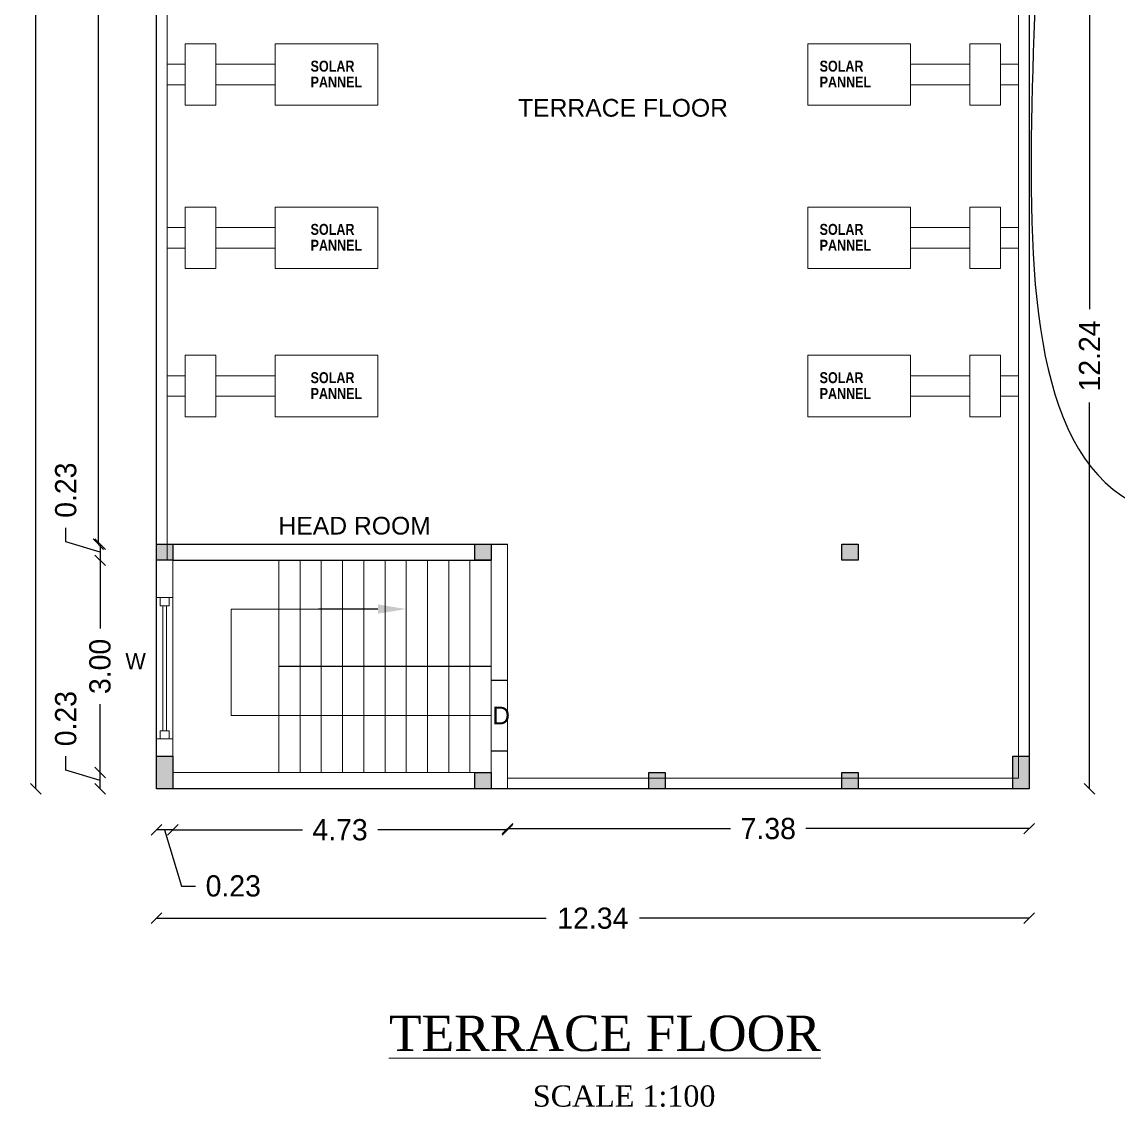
# Model space of a CAD drawing. Header units: metres. Extents: x -1559842 to -1559684, y 41615 to 41715.
# Drawn here: x -1559805.82 to -1559790.32, y 41616.26 to 41631.61 of the extents above; entities that cross this region are included whole.
import ezdxf
from ezdxf import colors
from ezdxf.entities.mleader import LeaderData, LeaderLine
from ezdxf.math import Vec2, Vec3

# ---------------------------------------------------------------- set-up
doc = ezdxf.new("R2010")
doc.units = ezdxf.units.M
doc.header["$LTSCALE"] = 750
doc.header["$MEASUREMENT"] = 0
doc.header["$PDMODE"] = 35
doc.header["$PDSIZE"] = 50
doc.layers.get('0').update_dxf_attribs({"lineweight": 5})
doc.layers.get('Defpoints').update_dxf_attribs({"lineweight": 0})
doc.layers.add('BLK_1_FLR_4_ROOF_AREA', color=5, linetype='Continuous')
doc.styles.add('2', font='swisscb.ttf', dxfattribs={"height": 1.1})
doc.styles.add('MSV', font='swissck.ttf', dxfattribs={"height": 0.3})
doc.styles.get("Standard").update_dxf_attribs({"font": 'arial.ttf'})
doc.styles.add('sunahari', font='framd.ttf', dxfattribs={"height": 0.3})
doc.dimstyles.new('CIVIL Mt.', dxfattribs={"dimscale": 0, "dimtxt": 0.2, "dimasz": 0.15, "dimexe": 0.18, "dimexo": 0.0625, "dimgap": 0.1, "dimtad": 0, "dimzin": 0, "dimdsep": 46, "dimtxsty": 'sunahari', "dimblk": 'OBLIQUE', "dimcen": 0.09, "dimse1": 1, "dimse2": 1, "dimclrd": 253, "dimclrt": 4, "dimadec": 0, "dimazin": 0, "dimtfac": 1, "dimtofl": 0, "dimtmove": 1, "dimatfit": 3, "dimfxl": 0, "dimfrac": 2, "dimtolj": 1, "dimtzin": 0, "dimarcsym": 0})

# ---------------------------------------------------------------- blocks, each defined once
blk = doc.blocks.new('_Oblique')
at = {"color": 0, "linetype": 'ByBlock', "lineweight": -2}
blk.add_line((-0.5, -0.5), (0.5, 0.5), dxfattribs=at)
blk = doc.blocks.new('*D493')
at = {"color": 253, "lineweight": -2}
for p, q in [((-1559805.198, 41621.024), (-1559805.198, 41621.224)), ((-1559804.714, 41620.878), (-1559805.198, 41621.024)), ((-1559804.714, 41620.763), (-1559804.714, 41620.993))]:
    blk.add_line(p, q, dxfattribs=at)
at = {"layer": 'Defpoints', "color": 0}
for p in [(-1559804.714, 41620.993), (-1559803.686, 41620.993), (-1559803.916, 41620.763)]:
    blk.add_point(p, dxfattribs=at)
at = {"color": 253, "lineweight": -2, "xscale": 0.15, "yscale": 0.15, "zscale": 0.15}
for p, rotation in [((-1559804.714, 41620.993), 90), ((-1559804.714, 41620.763), 270)]:
    blk.add_blockref('_Oblique', p, dxfattribs=dict(at, rotation=rotation))
at = {"color": 4, "lineweight": -3, "insert": (-1559805.198, 41621.755), "char_height": 0.3, "attachment_point": 5, "rotation": 90, "style": 'sunahari'}
blk.add_mtext('\\A1;0.23', dxfattribs=at)
blk = doc.blocks.new('*D494')
at = {"color": 253, "lineweight": -2}
for p, q in [((-1559804.714, 41623.993), (-1559804.714, 41623.03)), ((-1559804.714, 41620.993), (-1559804.714, 41621.957))]:
    blk.add_line(p, q, dxfattribs=at)
at = {"layer": 'Defpoints', "color": 0}
for p in [(-1559803.686, 41623.993), (-1559804.714, 41620.993), (-1559803.686, 41620.993)]:
    blk.add_point(p, dxfattribs=at)
at = {"color": 253, "lineweight": -2, "xscale": 0.15, "yscale": 0.15, "zscale": 0.15}
for p, rotation in [((-1559804.714, 41623.993), 90), ((-1559804.714, 41620.993), 270)]:
    blk.add_blockref('_Oblique', p, dxfattribs=dict(at, rotation=rotation))
at = {"color": 4, "lineweight": -3, "insert": (-1559804.714, 41622.493), "char_height": 0.3, "attachment_point": 5, "rotation": 90, "style": 'sunahari'}
blk.add_mtext('\\A1;3.00', dxfattribs=at)
blk = doc.blocks.new('*D495')
at = {"color": 253, "lineweight": -2}
for p, q in [((-1559805.198, 41624.254), (-1559805.198, 41624.454)), ((-1559804.714, 41624.108), (-1559805.198, 41624.254)), ((-1559804.714, 41624.223), (-1559804.714, 41623.993))]:
    blk.add_line(p, q, dxfattribs=at)
at = {"layer": 'Defpoints', "color": 0}
for p in [(-1559803.686, 41624.223), (-1559804.714, 41623.993), (-1559803.686, 41623.993)]:
    blk.add_point(p, dxfattribs=at)
at = {"color": 253, "lineweight": -2, "xscale": 0.15, "yscale": 0.15, "zscale": 0.15}
for p, rotation in [((-1559804.714, 41624.223), 90), ((-1559804.714, 41623.993), 270)]:
    blk.add_blockref('_Oblique', p, dxfattribs=dict(at, rotation=rotation))
at = {"color": 4, "lineweight": -3, "insert": (-1559805.198, 41624.985), "char_height": 0.3, "attachment_point": 5, "rotation": 90, "style": 'sunahari'}
blk.add_mtext('\\A1;0.23', dxfattribs=at)
blk = doc.blocks.new('*D396')
at = {"color": 253, "lineweight": -2}
for p, q in [((-1559805.622, 41645.243), (-1559805.622, 41633.67)), ((-1559805.622, 41620.763), (-1559805.622, 41632.337))]:
    blk.add_line(p, q, dxfattribs=at)
at = {"layer": 'Defpoints', "color": 0}
for p in [(-1559805.622, 41645.243), (-1559803.608, 41645.243), (-1559803.608, 41620.763)]:
    blk.add_point(p, dxfattribs=at)
at = {"color": 253, "lineweight": -2, "xscale": 0.15, "yscale": 0.15, "zscale": 0.15}
for p, rotation in [((-1559805.622, 41645.243), 90), ((-1559805.622, 41620.763), 270)]:
    blk.add_blockref('_Oblique', p, dxfattribs=dict(at, rotation=rotation))
at = {"color": 4, "lineweight": -3, "insert": (-1559805.622, 41633.003), "char_height": 0.3, "attachment_point": 5, "rotation": 90, "style": 'sunahari'}
blk.add_mtext('\\A1;24.48', dxfattribs=at)
blk = doc.blocks.new('*D496')
at = {"color": 253, "lineweight": -2}
for p, q in [((-1559803.686, 41620.182), (-1559803.916, 41620.182)), ((-1559803.801, 41620.182), (-1559803.563, 41619.388)), ((-1559803.563, 41619.388), (-1559803.363, 41619.388))]:
    blk.add_line(p, q, dxfattribs=at)
at = {"layer": 'Defpoints', "color": 0}
for p in [(-1559803.686, 41620.993), (-1559803.916, 41620.763), (-1559803.916, 41620.182)]:
    blk.add_point(p, dxfattribs=at)
at = {"color": 253, "lineweight": -2, "xscale": 0.15, "yscale": 0.15, "zscale": 0.15, "rotation": 180}
blk.add_blockref('_Oblique', (-1559803.916, 41620.182), dxfattribs=at)
at = {"color": 253, "lineweight": -2, "xscale": 0.15, "yscale": 0.15, "zscale": 0.15}
blk.add_blockref('_Oblique', (-1559803.686, 41620.182), dxfattribs=at)
at = {"color": 4, "lineweight": -3, "insert": (-1559802.831, 41619.388), "char_height": 0.3, "attachment_point": 5, "style": 'sunahari'}
blk.add_mtext('\\A1;0.23', dxfattribs=at)
blk = doc.blocks.new('*D497')
at = {"color": 253, "lineweight": -2}
for p, q in [((-1559803.686, 41620.182), (-1559801.853, 41620.182)), ((-1559798.956, 41620.182), (-1559800.789, 41620.182))]:
    blk.add_line(p, q, dxfattribs=at)
at = {"layer": 'Defpoints', "color": 0}
for p in [(-1559803.686, 41620.993), (-1559798.956, 41620.993), (-1559798.956, 41620.182)]:
    blk.add_point(p, dxfattribs=at)
at = {"color": 253, "lineweight": -2, "xscale": 0.15, "yscale": 0.15, "zscale": 0.15, "rotation": 180}
blk.add_blockref('_Oblique', (-1559803.686, 41620.182), dxfattribs=at)
at = {"color": 253, "lineweight": -2, "xscale": 0.15, "yscale": 0.15, "zscale": 0.15}
blk.add_blockref('_Oblique', (-1559798.956, 41620.182), dxfattribs=at)
at = {"color": 4, "lineweight": -3, "insert": (-1559801.321, 41620.182), "char_height": 0.3, "attachment_point": 5, "style": 'sunahari'}
blk.add_mtext('\\A1;4.73', dxfattribs=at)
blk = doc.blocks.new('*D498')
at = {"color": 253, "lineweight": -2}
for p, q in [((-1559803.916, 41618.932), (-1559798.407, 41618.932)), ((-1559791.58, 41618.932), (-1559797.089, 41618.932))]:
    blk.add_line(p, q, dxfattribs=at)
at = {"layer": 'Defpoints', "color": 0}
for p in [(-1559803.916, 41620.763), (-1559791.58, 41620.763), (-1559791.58, 41618.932)]:
    blk.add_point(p, dxfattribs=at)
at = {"color": 253, "lineweight": -2, "xscale": 0.15, "yscale": 0.15, "zscale": 0.15, "rotation": 180}
blk.add_blockref('_Oblique', (-1559803.916, 41618.932), dxfattribs=at)
at = {"color": 253, "lineweight": -2, "xscale": 0.15, "yscale": 0.15, "zscale": 0.15}
blk.add_blockref('_Oblique', (-1559791.58, 41618.932), dxfattribs=at)
at = {"color": 4, "lineweight": -3, "insert": (-1559797.748, 41618.932), "char_height": 0.3, "attachment_point": 5, "style": 'sunahari'}
blk.add_mtext('\\A1;12.34', dxfattribs=at)
blk = doc.blocks.new('*D397')
at = {"color": 253, "lineweight": -2}
for p, q in [((-1559790.727, 41633.003), (-1559790.727, 41627.543)), ((-1559790.727, 41620.763), (-1559790.727, 41626.224))]:
    blk.add_line(p, q, dxfattribs=at)
at = {"layer": 'Defpoints', "color": 0}
for p in [(-1559791.81, 41633.003), (-1559790.727, 41633.003), (-1559791.81, 41620.763)]:
    blk.add_point(p, dxfattribs=at)
at = {"color": 253, "lineweight": -2, "xscale": 0.15, "yscale": 0.15, "zscale": 0.15}
for p, rotation in [((-1559790.727, 41633.003), 90), ((-1559790.727, 41620.763), 270)]:
    blk.add_blockref('_Oblique', p, dxfattribs=dict(at, rotation=rotation))
at = {"color": 4, "lineweight": -3, "insert": (-1559790.727, 41626.883), "char_height": 0.3, "attachment_point": 5, "rotation": 90, "style": 'sunahari'}
blk.add_mtext('\\A1;12.24', dxfattribs=at)
blk = doc.blocks.new('*D502')
at = {"color": 253, "lineweight": -2}
for p, q in [((-1559789.561, 41645.243), (-1559789.561, 41633.67)), ((-1559789.561, 41620.763), (-1559789.561, 41632.337))]:
    blk.add_line(p, q, dxfattribs=at)
at = {"layer": 'Defpoints', "color": 0}
for p in [(-1559791.58, 41645.243), (-1559789.561, 41645.243), (-1559791.58, 41620.763)]:
    blk.add_point(p, dxfattribs=at)
at = {"color": 253, "lineweight": -2, "xscale": 0.15, "yscale": 0.15, "zscale": 0.15}
for p, rotation in [((-1559789.561, 41645.243), 90), ((-1559789.561, 41620.763), 270)]:
    blk.add_blockref('_Oblique', p, dxfattribs=dict(at, rotation=rotation))
at = {"color": 4, "lineweight": -3, "insert": (-1559789.561, 41633.003), "char_height": 0.3, "attachment_point": 5, "rotation": 90, "style": 'sunahari'}
blk.add_mtext('\\A1;24.48', dxfattribs=at)
blk = doc.blocks.new('*D503')
at = {"color": 253, "lineweight": -2}
for p, q in [((-1559804.738, 41645.243), (-1559804.738, 41635.394)), ((-1559804.738, 41624.223), (-1559804.738, 41634.072))]:
    blk.add_line(p, q, dxfattribs=at)
at = {"layer": 'Defpoints', "color": 0}
for p in [(-1559804.738, 41645.243), (-1559803.916, 41645.243), (-1559803.916, 41624.223)]:
    blk.add_point(p, dxfattribs=at)
at = {"color": 253, "lineweight": -2, "xscale": 0.15, "yscale": 0.15, "zscale": 0.15}
for p, rotation in [((-1559804.738, 41645.243), 90), ((-1559804.738, 41624.223), 270)]:
    blk.add_blockref('_Oblique', p, dxfattribs=dict(at, rotation=rotation))
at = {"color": 4, "lineweight": -3, "insert": (-1559804.738, 41634.733), "char_height": 0.3, "attachment_point": 5, "rotation": 90, "style": 'sunahari'}
blk.add_mtext('\\A1;21.02', dxfattribs=at)
blk = doc.blocks.new('*D504')
at = {"color": 253, "lineweight": -2}
for p, q in [((-1559798.956, 41620.199), (-1559795.8, 41620.199)), ((-1559791.58, 41620.199), (-1559794.736, 41620.199))]:
    blk.add_line(p, q, dxfattribs=at)
at = {"layer": 'Defpoints', "color": 0}
for p in [(-1559798.956, 41620.763), (-1559791.58, 41620.763), (-1559791.58, 41620.199)]:
    blk.add_point(p, dxfattribs=at)
at = {"color": 253, "lineweight": -2, "xscale": 0.15, "yscale": 0.15, "zscale": 0.15, "rotation": 180}
blk.add_blockref('_Oblique', (-1559798.956, 41620.199), dxfattribs=at)
at = {"color": 253, "lineweight": -2, "xscale": 0.15, "yscale": 0.15, "zscale": 0.15}
blk.add_blockref('_Oblique', (-1559791.58, 41620.199), dxfattribs=at)
at = {"color": 4, "lineweight": -3, "insert": (-1559795.268, 41620.199), "char_height": 0.3, "attachment_point": 5, "style": 'sunahari'}
blk.add_mtext('\\A1;7.38', dxfattribs=at)

msp = doc.modelspace()

# ---------------------------------------------------------------- hatches: boundary and pattern name
at = {"lineweight": -3}
h = msp.add_hatch(color=6, dxfattribs=at)
h.dxf.hatch_style = 1
h.paths.add_polyline_path([(-1559803.68607, 41624.22331), (-1559803.91607, 41624.22331), (-1559803.91607, 41623.99331), (-1559803.68607, 41623.99331)])
h = msp.add_hatch(color=6, dxfattribs=at)
h.dxf.hatch_style = 1
h.paths.add_polyline_path([(-1559799.18607, 41624.22331), (-1559799.41607, 41624.22331), (-1559799.41607, 41623.99331), (-1559799.18607, 41623.99331)])
h = msp.add_hatch(color=6, dxfattribs=at)
h.dxf.hatch_style = 1
h.paths.add_polyline_path([(-1559793.99607, 41624.22331), (-1559794.22607, 41624.22331), (-1559794.22607, 41623.99331), (-1559793.99607, 41623.99331)])
h = msp.add_hatch(color=6, dxfattribs=at)
h.dxf.hatch_style = 1
h.paths.add_polyline_path([(-1559803.68607, 41621.22331), (-1559803.91607, 41621.22331), (-1559803.91607, 41620.76331), (-1559803.68607, 41620.76331)])
h = msp.add_hatch(color=6, dxfattribs=at)
h.dxf.hatch_style = 1
h.paths.add_polyline_path([(-1559791.58007, 41621.22331), (-1559791.81007, 41621.22331), (-1559791.81007, 41620.76331), (-1559791.58007, 41620.76331)])
h = msp.add_hatch(color=6, dxfattribs=at)
h.dxf.hatch_style = 1
h.paths.add_polyline_path([(-1559799.18607, 41620.99331), (-1559799.41607, 41620.99331), (-1559799.41607, 41620.76331), (-1559799.18607, 41620.76331)])
h = msp.add_hatch(color=6, dxfattribs=at)
h.dxf.hatch_style = 1
h.paths.add_polyline_path([(-1559796.72607, 41620.99331), (-1559796.95607, 41620.99331), (-1559796.95607, 41620.76331), (-1559796.72607, 41620.76331)])
h = msp.add_hatch(color=6, dxfattribs=at)
h.dxf.hatch_style = 1
h.paths.add_polyline_path([(-1559793.99607, 41620.99331), (-1559794.22607, 41620.99331), (-1559794.22607, 41620.76331), (-1559793.99607, 41620.76331)])

# ---------------------------------------------------------------- linework, layer by layer
at = {"color": 7, "ltscale": 0.05}
for p, q in [((-1559803.5108, 41630.42691), (-1559803.5108, 41631.2966)), ((-1559803.07596, 41631.2966), (-1559803.5108, 41631.2966)), ((-1559803.07596, 41631.2966), (-1559803.07596, 41630.42691)), ((-1559792.42018, 41631.2966), (-1559792.42018, 41630.42691)), ((-1559792.42018, 41631.2966), (-1559791.98533, 41631.2966)), ((-1559791.98533, 41630.42691), (-1559791.98533, 41631.2966)), ((-1559803.5108, 41631.0067), (-1559803.76607, 41631.0067)), ((-1559803.76607, 41631.0067), (-1559803.76607, 41630.71681)), ((-1559802.23754, 41631.0067), (-1559803.07596, 41631.0067)), ((-1559793.2586, 41631.0067), (-1559792.42018, 41631.0067)), ((-1559791.98533, 41631.0067), (-1559791.73007, 41631.0067)), ((-1559803.5108, 41630.71681), (-1559803.76607, 41630.71681)), ((-1559802.23754, 41630.71681), (-1559803.07596, 41630.71681)), ((-1559793.2586, 41630.71681), (-1559792.42018, 41630.71681)), ((-1559791.98533, 41630.71681), (-1559791.73007, 41630.71681)), ((-1559803.07596, 41630.42691), (-1559803.5108, 41630.42691)), ((-1559792.42018, 41630.42691), (-1559791.98533, 41630.42691)), ((-1559803.5108, 41628.11893), (-1559803.5108, 41628.98862)), ((-1559803.07596, 41628.98862), (-1559803.5108, 41628.98862)), ((-1559803.07596, 41628.98862), (-1559803.07596, 41628.11893)), ((-1559792.42018, 41628.98862), (-1559792.42018, 41628.11893)), ((-1559792.42018, 41628.98862), (-1559791.98533, 41628.98862)), ((-1559791.98533, 41628.11893), (-1559791.98533, 41628.98862)), ((-1559803.5108, 41628.69872), (-1559803.76607, 41628.69872)), ((-1559803.76607, 41628.69872), (-1559803.76607, 41628.40883)), ((-1559802.23754, 41628.69872), (-1559803.07596, 41628.69872)), ((-1559793.2586, 41628.69872), (-1559792.42018, 41628.69872)), ((-1559791.98533, 41628.69872), (-1559791.73007, 41628.69872)), ((-1559803.5108, 41628.40883), (-1559803.76607, 41628.40883)), ((-1559802.23754, 41628.40883), (-1559803.07596, 41628.40883)), ((-1559793.2586, 41628.40883), (-1559792.42018, 41628.40883)), ((-1559791.98533, 41628.40883), (-1559791.73007, 41628.40883)), ((-1559803.07596, 41628.11893), (-1559803.5108, 41628.11893)), ((-1559792.42018, 41628.11893), (-1559791.98533, 41628.11893)), ((-1559803.5108, 41626.02239), (-1559803.5108, 41626.89207)), ((-1559803.07596, 41626.89207), (-1559803.5108, 41626.89207)), ((-1559803.07596, 41626.89207), (-1559803.07596, 41626.02239)), ((-1559792.42018, 41626.89207), (-1559792.42018, 41626.02239)), ((-1559792.42018, 41626.89207), (-1559791.98533, 41626.89207)), ((-1559791.98533, 41626.02239), (-1559791.98533, 41626.89207)), ((-1559803.5108, 41626.60218), (-1559803.76607, 41626.60218)), ((-1559803.76607, 41626.60218), (-1559803.76607, 41626.31228)), ((-1559802.23754, 41626.60218), (-1559803.07596, 41626.60218)), ((-1559793.2586, 41626.60218), (-1559792.42018, 41626.60218)), ((-1559791.98533, 41626.60218), (-1559791.73007, 41626.60218)), ((-1559803.5108, 41626.31228), (-1559803.76607, 41626.31228)), ((-1559802.23754, 41626.31228), (-1559803.07596, 41626.31228)), ((-1559793.2586, 41626.31228), (-1559792.42018, 41626.31228)), ((-1559791.98533, 41626.31228), (-1559791.73007, 41626.31228)), ((-1559803.07596, 41626.02239), (-1559803.5108, 41626.02239)), ((-1559792.42018, 41626.02239), (-1559791.98533, 41626.02239))]:
    msp.add_line(p, q, dxfattribs=at)
at = {"color": 7, "ltscale": 0.25}
for p, q in [((-1559799.18607, 41624.22331), (-1559803.68607, 41624.22331)), ((-1559799.18607, 41624.22331), (-1559799.18607, 41620.99331)), ((-1559798.95607, 41624.22331), (-1559798.95607, 41620.76331)), ((-1559799.18607, 41623.99331), (-1559803.68607, 41623.99331)), ((-1559803.68607, 41620.99331), (-1559803.68607, 41623.99331)), ((-1559802.18607, 41623.99331), (-1559802.18607, 41620.99331)), ((-1559801.88607, 41623.99331), (-1559801.88607, 41620.99331)), ((-1559801.58607, 41623.99331), (-1559801.58607, 41620.99331)), ((-1559801.28607, 41623.99331), (-1559801.28607, 41620.99331)), ((-1559800.98607, 41623.99331), (-1559800.98607, 41620.99331)), ((-1559800.68607, 41623.99331), (-1559800.68607, 41620.99331)), ((-1559800.38607, 41623.99331), (-1559800.38607, 41620.99331)), ((-1559800.08607, 41623.99331), (-1559800.08607, 41620.99331)), ((-1559799.78607, 41623.99331), (-1559799.78607, 41620.99331)), ((-1559799.48607, 41623.99331), (-1559799.48607, 41620.99331)), ((-1559799.18607, 41620.99331), (-1559803.68607, 41620.99331))]:
    msp.add_line(p, q, dxfattribs=at)
at = {"color": 7, "lineweight": -3}
for p, q in [((-1559803.68607, 41624.22331), (-1559798.95607, 41624.22331)), ((-1559803.68607, 41623.99331), (-1559799.18607, 41623.99331)), ((-1559799.18607, 41622.49331), (-1559802.18607, 41622.49331)), ((-1559799.18607, 41622.29816), (-1559798.95607, 41622.29816)), ((-1559799.18607, 41621.29816), (-1559798.95607, 41621.29816))]:
    msp.add_line(p, q, dxfattribs=at)
at = {"color": 7}
for p, q in [((-1559803.91607, 41623.46767), (-1559803.68607, 41623.46767)), ((-1559803.68607, 41623.46767), (-1559803.91607, 41623.46767)), ((-1559803.91607, 41621.46767), (-1559803.68607, 41621.46767))]:
    msp.add_line(p, q, dxfattribs=at)
at = {"color": 7, "linetype": 'ByBlock'}
for p, q in [((-1559803.82662, 41623.3518), (-1559803.82662, 41621.58353)), ((-1559803.77551, 41623.3518), (-1559803.77551, 41621.58353))]:
    msp.add_line(p, q, dxfattribs=at)
at = {"color": 7, "ltscale": 0.25}
msp.add_lwpolyline([(-1559803.91607, 41645.24331), (-1559791.58007, 41645.24331), (-1559791.58007, 41620.76331), (-1559803.91607, 41620.76331)], close=True, dxfattribs=at)
for points in [[(-1559803.76607, 41623.99331), (-1559803.76607, 41645.09331), (-1559791.73007, 41645.09331), (-1559791.73007, 41636.23331)], [(-1559791.73007, 41633.23331), (-1559791.73007, 41620.91331), (-1559798.95607, 41620.91331)], [(-1559799.18607, 41621.79816), (-1559802.85851, 41621.79816), (-1559802.85851, 41623.30419), (-1559801.62712, 41623.30419)]]:
    msp.add_lwpolyline(points, dxfattribs=at)
at = {"color": 7, "ltscale": 0.05}
for points in [[(-1559802.23754, 41631.2966), (-1559800.78807, 41631.2966), (-1559800.78807, 41630.42691), (-1559802.23754, 41630.42691), (-1559802.23754, 41631.2966)], [(-1559793.2586, 41631.2966), (-1559794.70807, 41631.2966), (-1559794.70807, 41630.42691), (-1559793.2586, 41630.42691), (-1559793.2586, 41631.2966)], [(-1559802.23754, 41628.98862), (-1559800.78807, 41628.98862), (-1559800.78807, 41628.11893), (-1559802.23754, 41628.11893), (-1559802.23754, 41628.98862)], [(-1559793.2586, 41628.98862), (-1559794.70807, 41628.98862), (-1559794.70807, 41628.11893), (-1559793.2586, 41628.11893), (-1559793.2586, 41628.98862)], [(-1559802.23754, 41626.89207), (-1559800.78807, 41626.89207), (-1559800.78807, 41626.02239), (-1559802.23754, 41626.02239), (-1559802.23754, 41626.89207)], [(-1559793.2586, 41626.89207), (-1559794.70807, 41626.89207), (-1559794.70807, 41626.02239), (-1559793.2586, 41626.02239), (-1559793.2586, 41626.89207)]]:
    msp.add_lwpolyline(points, dxfattribs=at)
at = {"color": 6, "lineweight": -3}
for points in [[(-1559803.91607, 41624.22331), (-1559803.68607, 41624.22331), (-1559803.68607, 41623.99331), (-1559803.91607, 41623.99331)], [(-1559799.41607, 41624.22331), (-1559799.18607, 41624.22331), (-1559799.18607, 41623.99331), (-1559799.41607, 41623.99331)], [(-1559794.22607, 41624.22331), (-1559793.99607, 41624.22331), (-1559793.99607, 41623.99331), (-1559794.22607, 41623.99331)], [(-1559803.68607, 41621.22331), (-1559803.68607, 41620.76331), (-1559803.91607, 41620.76331), (-1559803.91607, 41621.22331)], [(-1559791.58007, 41621.22331), (-1559791.58007, 41620.76331), (-1559791.81007, 41620.76331), (-1559791.81007, 41621.22331)], [(-1559799.41607, 41620.99331), (-1559799.18607, 41620.99331), (-1559799.18607, 41620.76331), (-1559799.41607, 41620.76331)], [(-1559796.95607, 41620.99331), (-1559796.72607, 41620.99331), (-1559796.72607, 41620.76331), (-1559796.95607, 41620.76331)], [(-1559794.22607, 41620.99331), (-1559793.99607, 41620.99331), (-1559793.99607, 41620.76331), (-1559794.22607, 41620.76331)]]:
    msp.add_lwpolyline(points, close=True, dxfattribs=at)
at = {"color": 7}
for points in [[(-1559803.86562, 41623.46767), (-1559803.73617, 41623.46767), (-1559803.73617, 41623.3518), (-1559803.86562, 41623.3518)], [(-1559803.86562, 41621.46767), (-1559803.73617, 41621.46767), (-1559803.73617, 41621.58353), (-1559803.86562, 41621.58353)]]:
    msp.add_lwpolyline(points, close=True, dxfattribs=at)
at = {"layer": 'BLK_1_FLR_4_ROOF_AREA', "color": 54}
msp.add_lwpolyline([(-1559803.91607, 41645.24331), (-1559791.58007, 41645.24331), (-1559791.58007, 41620.76331), (-1559803.91607, 41620.76331)], close=True, dxfattribs=at)

# ---------------------------------------------------------------- texts
at = {"color": 7, "style": '2'}
for s, p in [('SOLAR ', (-1559801.7379, 41630.90323)), ('SOLAR ', (-1559794.54232, 41630.90323)), ('PANNEL ', (-1559801.7379, 41630.67922)), ('PANNEL ', (-1559794.54232, 41630.67922)), ('SOLAR ', (-1559801.7379, 41628.59525)), ('SOLAR ', (-1559794.54232, 41628.59525)), ('PANNEL ', (-1559801.7379, 41628.37124)), ('PANNEL ', (-1559794.54232, 41628.37124)), ('SOLAR ', (-1559801.7379, 41626.4987)), ('SOLAR ', (-1559794.54232, 41626.4987)), ('PANNEL ', (-1559801.7379, 41626.27469)), ('PANNEL ', (-1559794.54232, 41626.27469))]:
    msp.add_text(s, height=0.154623, dxfattribs=at).set_placement(p)
at = {"color": 0, "lineweight": -2}
for s, p in [('TERRACE FLOOR', (-1559798.80634, 41630.26654)), ('HEAD ROOM', (-1559802.19225, 41624.3581)), ('D', (-1559799.17078, 41621.67443))]:
    msp.add_text(s, height=0.25, dxfattribs=at).set_placement(p)
at = {"color": 7, "style": 'sunahari', "text_generation_flag": 2}
msp.add_text('W', height=0.23, dxfattribs=at).set_placement((-1559804.06598, 41622.4538))
at = {"color": 7, "attachment_point": 1, "style": 'MSV'}
for s, insert, char_height in [('{\\fTimes New Roman|b0|i0|c0|p18;\\LTERRACE FLOOR}', (-1559800.63029, 41617.55591), 0.5), ('{\\fTimes New Roman|b0|i0|c0|p18;SCALE 1:100}', (-1559798.59568, 41616.56871), 0.3)]:
    msp.add_mtext_dynamic_manual_height_columns(s, width=607.9339553, gutter_width=12.5, heights=[0], dxfattribs=dict(at, insert=insert, char_height=char_height))

# ---------------------------------------------------------------- dimensions: what is measured, and where the dimension line sits
at = {"color": 7, "lineweight": -3}
for base, p1, p2, picture, middle in [((-1559805.62159, 41645.24331), (-1559803.60836, 41620.76331), (-1559803.60836, 41645.24331), '*D396', (-1559805.62159, 41633.00331)), ((-1559789.56057, 41645.24331), (-1559791.58007, 41620.76331), (-1559791.58007, 41645.24331), '*D502', (-1559789.56057, 41633.00331)), ((-1559790.727, 41633.00331), (-1559791.81007, 41620.76331), (-1559791.81007, 41633.00331), '*D397', (-1559790.727, 41626.88331)), ((-1559804.71359, 41623.99331), (-1559803.68607, 41624.22331), (-1559803.68607, 41623.99331), '*D495', (-1559805.1982, 41624.55369)), ((-1559804.71359, 41620.99331), (-1559803.68607, 41623.99331), (-1559803.68607, 41620.99331), '*D494', (-1559804.71359, 41622.49331)), ((-1559804.71359, 41620.99331), (-1559803.91607, 41620.76331), (-1559803.68607, 41620.99331), '*D493', (-1559805.1982, 41621.32369))]:
    dim = msp.add_linear_dim(base=base, p1=p1, p2=p2, angle=270, dimstyle='CIVIL Mt.', override={"dimscale": 1}, dxfattribs=at)
    dim.commit()
    dim.dimension.update_dxf_attribs({"geometry": picture, "text_midpoint": middle})
for p1, p2, distance, picture, middle in [((-1559803.91607, 41624.22331), (-1559803.91607, 41645.24331), 0.82216, '*D503', (-1559804.73823, 41634.73331)), ((-1559798.95607, 41620.76331), (-1559791.58007, 41620.76331), -0.56414, '*D504', (-1559795.26807, 41620.19917))]:
    dim = msp.add_aligned_dim(p1=p1, p2=p2, distance=distance, dimstyle='CIVIL Mt.', override={"dimscale": 1}, dxfattribs=at)
    dim.commit()
    dim.dimension.update_dxf_attribs({"geometry": picture, "text_midpoint": middle})
for base, p1, p2, picture, middle in [((-1559803.91607, 41620.18214), (-1559803.68607, 41620.99331), (-1559803.91607, 41620.76331), '*D496', (-1559803.26291, 41619.3883)), ((-1559798.95607, 41620.18214), (-1559803.68607, 41620.99331), (-1559798.95607, 41620.99331), '*D497', (-1559801.32107, 41620.18214)), ((-1559791.58007, 41618.9316), (-1559803.91607, 41620.76331), (-1559791.58007, 41620.76331), '*D498', (-1559797.74807, 41618.9316))]:
    dim = msp.add_linear_dim(base=base, p1=p1, p2=p2, dimstyle='CIVIL Mt.', override={"dimscale": 1}, dxfattribs=at)
    dim.commit()
    dim.dimension.update_dxf_attribs({"geometry": picture, "text_midpoint": middle})

# ---------------------------------------------------------------- leaders
ml = msp.add_multileader_mtext('Standard', dxfattribs=at)
ml.set_content('1.20Mt HEIGHT PARAPET WALL', color=7)
ml.set_leader_properties()
ml.build(insert=Vec2(0, 0))
ml.multileader.update_dxf_attribs({"leader_type": 2, "dogleg_length": 0.36, "arrow_head_size": 0.18})
ctx = ml.context
ctx.base_point, ctx.char_height, ctx.arrow_head_size, ctx.landing_gap_size, ctx.plane_origin = Vec3(-1559789.03329, 41624.56063), 0.18, 0.18, 0.09, Vec3(-1559791.73007, 41621.90337)
notes = []
notes.append((ctx, [(0, (1, 1, 0), (-1559789.39329, 41624.56063), (1, 0), 0.36, [(0, [(-1559791.73007, 41636.59609)], 0, [])])]))
ctx.mtext.insert, ctx.mtext.flow_direction = Vec3(-1559788.94329, 41624.65217), 5
at = {"color": 7, "ltscale": 0.25}
ml = msp.add_multileader_mtext('Standard', dxfattribs=at)
ml.set_content('', color=4)
ml.set_leader_properties(color=252)
ml.build(insert=Vec2(0, 0))
ml.multileader.update_dxf_attribs({"leader_type": 2, "text_left_attachment_type": 2, "text_right_attachment_type": 2, "dogleg_length": 0.05, "arrow_head_size": 0.4, "scale": 2})
ctx = ml.context
ctx.base_point, ctx.scale, ctx.char_height, ctx.arrow_head_size, ctx.landing_gap_size, ctx.plane_origin, ctx.plane_x_axis, ctx.plane_y_axis = Vec3(-1559801.62712, 41623.30419), 2, 0.46, 0.4, 0, Vec3(-1559800.38607, 41623.30419), Vec3(-1, 0), Vec3(0, -1)
ctx.left_attachment, ctx.right_attachment = 2, 2
notes.append((ctx, [(0, (1, 1, 0), (-1559801.52712, 41623.30419), (-1, 0), 0.1, [(0, [(-1559800.38607, 41623.30419)], 0, [])])]))
ctx.mtext.insert, ctx.mtext.text_direction, ctx.mtext.rotation, ctx.mtext.flow_direction = Vec3(-1559801.62712, 41623.07419), Vec3(-1, 0), 3.14159265, 5
for ctx, leaders in notes:
    for number, flags, end, landing, length, lines in leaders:
        leader = LeaderData()
        leader.index, (leader.has_last_leader_line, leader.has_dogleg_vector, leader.attachment_direction) = number, flags
        leader.last_leader_point, leader.dogleg_vector, leader.dogleg_length = Vec3(end), Vec3(landing), length
        for number, points, colour, breaks in lines:
            line = LeaderLine()
            line.index, line.vertices, line.color, line.breaks = number, Vec3.list(points), colors.encode_raw_color(colour), breaks
            leader.lines.append(line)
        ctx.leaders.append(leader)

doc.saveas('drawing.dxf')
